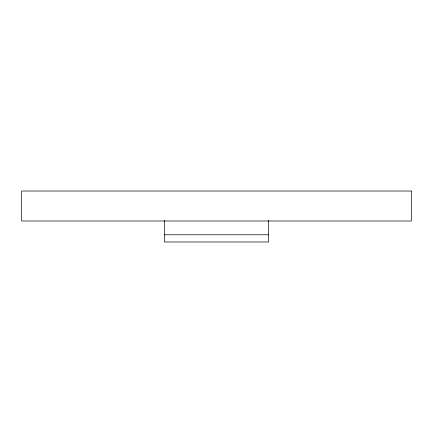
<?xml version="1.0" encoding="UTF-8"?>
<svg xmlns="http://www.w3.org/2000/svg" width="433" height="433" viewBox="0 0 433 433"><rect width="100%" height="100%" fill="white"/><g stroke="black" fill="none" stroke-linecap="round" stroke-linejoin="round"><path stroke-width="0.65" d="M164.34 234.783L268.66 234.783M268.66 220.429L268.66 241.982L164.34 241.982L164.34 220.429M411.35 191.018L21.65 191.018L21.65 220.998L411.35 220.998L411.35 191.018"/></g></svg>
